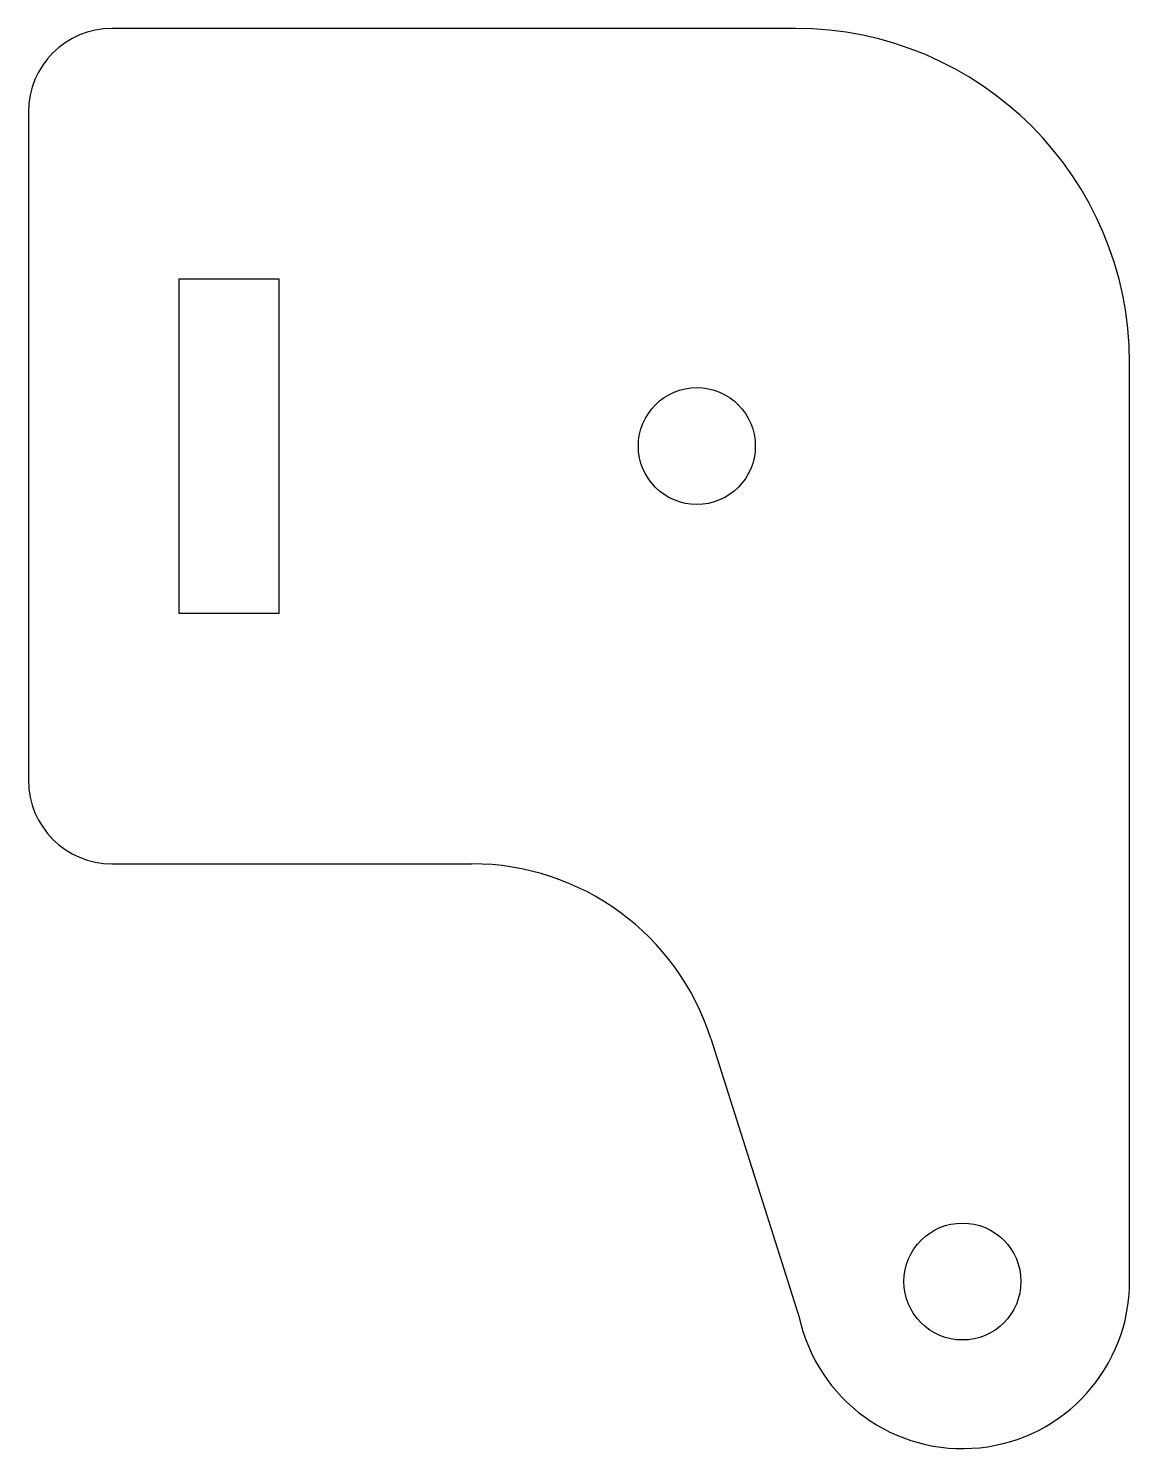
# Model space of a CAD drawing. Header units: millimetres. Extents: x -65 to -32.1, y -30 to 12.5.
import ezdxf

# ---------------------------------------------------------------- set-up
doc = ezdxf.new("R2010")
doc.units = ezdxf.units.MM

msp = doc.modelspace()

# ---------------------------------------------------------------- linework, layer by layer
at = {"color": 7, "linetype": 'Continuous', "lineweight": 25}
for p, q in [((-42.052, 12.5), (-62.5, 12.5)), ((-65, 10), (-65, -10)), ((-60.5, 5), (-60.5, -5)), ((-57.5, 5), (-60.5, 5)), ((-57.5, -5), (-57.5, 5)), ((-32.052, -25), (-32.052, 2.5)), ((-60.5, -5), (-57.5, -5)), ((-62.5, -12.5), (-51.732, -12.5)), ((-44.585, -17.728), (-41.944, -26.034))]:
    msp.add_line(p, q, dxfattribs=at)
for centre in [(-45, 0), (-37.052, -25)]:
    msp.add_circle(centre, 1.75, dxfattribs=at)
for centre, radius, start, end in [((-62.5, 10), 2.5, 90, 180), ((-42.052, 2.5), 10, 0, 90), ((-62.5, -10), 2.5, 180, 270), ((-51.732, -20), 7.5, 17.6371, 90), ((-37.052, -25), 5, 191.9383, 0)]:
    msp.add_arc(centre, radius, start, end, dxfattribs=at)

doc.saveas('drawing.dxf')
